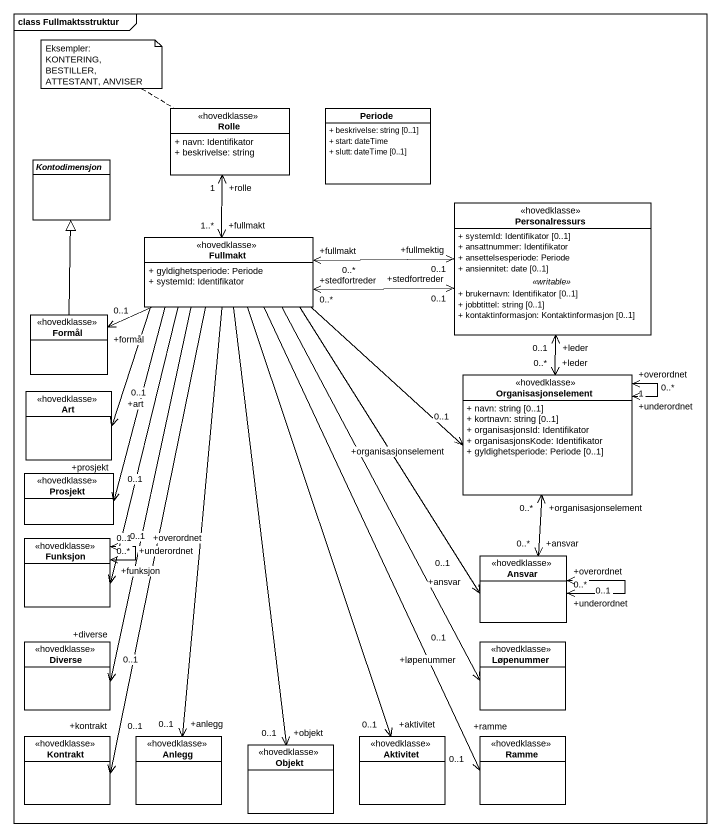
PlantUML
@startuml
mainframe class Fullmaktsstruktur
hide circle
hide empty members
skinparam classAttributeIconSize 0
class Rolle <<hovedklasse>> {
  + navn: Identifikator
  + beskrivelse: string
}
class Periode {
  + beskrivelse: string [0..1]
  + start: dateTime
  + slutt: dateTime [0..1]
}
abstract class Kontodimensjon
class Personalressurs <<hovedklasse>> {
  + systemId: Identifikator [0..1]
  + ansattnummer: Identifikator
  + ansettelsesperiode: Periode
  + ansiennitet: date [0..1]
  .. <<writable>> ..
  + brukernavn: Identifikator [0..1]
  + jobbtittel: string [0..1]
  + kontaktinformasjon: Kontaktinformasjon [0..1]
}
class Fullmakt <<hovedklasse>> {
  + gyldighetsperiode: Periode
  + systemId: Identifikator
}
class Formål <<hovedklasse>>
class Art <<hovedklasse>>
class Organisasjonselement <<hovedklasse>> {
  + navn: string [0..1]
  + kortnavn: string [0..1]
  + organisasjonsId: Identifikator
  + organisasjonsKode: Identifikator
  + gyldighetsperiode: Periode [0..1]
}
class Prosjekt <<hovedklasse>>
class Funksjon <<hovedklasse>>
class Ansvar <<hovedklasse>>
class Diverse <<hovedklasse>>
class Løpenummer <<hovedklasse>>
class Kontrakt <<hovedklasse>>
class Anlegg <<hovedklasse>>
class Objekt <<hovedklasse>>
class Aktivitet <<hovedklasse>>
class Ramme <<hovedklasse>>
Fullmakt "+fullmakt\n1..*" <-up-> "+rolle\n1" Rolle
Fullmakt "+stedfortreder\n0..*" <-right-> "+stedfortreder\n0..1" Personalressurs
Fullmakt "+fullmakt\n0..*" <-right-> "+fullmektig\n0..1" Personalressurs
Fullmakt -left-> "+formål\n0..1" Formål
Fullmakt --> "+art\n0..1" Art
Fullmakt -right-> "+organisasjonselement\n0..1" Organisasjonselement
Fullmakt --> "+prosjekt\n0..1" Prosjekt
Fullmakt --> "+funksjon\n0..1" Funksjon
Fullmakt --> "+ansvar\n0..1" Ansvar
Fullmakt --> "+diverse\n0..1" Diverse
Fullmakt --> "+løpenummer\n0..1" Løpenummer
Fullmakt --> "+kontrakt\n0..1" Kontrakt
Fullmakt --> "+anlegg\n0..1" Anlegg
Fullmakt --> "+objekt\n0..1" Objekt
Fullmakt --> "+aktivitet\n0..1" Aktivitet
Fullmakt --> "+ramme\n0..1" Ramme
Formål -up-|> Kontodimensjon
Organisasjonselement "+leder\n0..*" <-up-> "+leder\n0..1" Personalressurs
Organisasjonselement "+underordnet\n0..*" <--> "+overordnet\n1" Organisasjonselement
Organisasjonselement "+organisasjonselement\n0..*" <--> "+ansvar\n0..*" Ansvar
Funksjon "+underordnet\n0..*" <--> "+overordnet\n0..1" Funksjon
Ansvar "+underordnet\n0..*" <--> "+overordnet\n0..1" Ansvar
note top of Rolle : Eksempler: KONTERING, BESTILLER, ATTESTANT, ANVISER
@enduml
